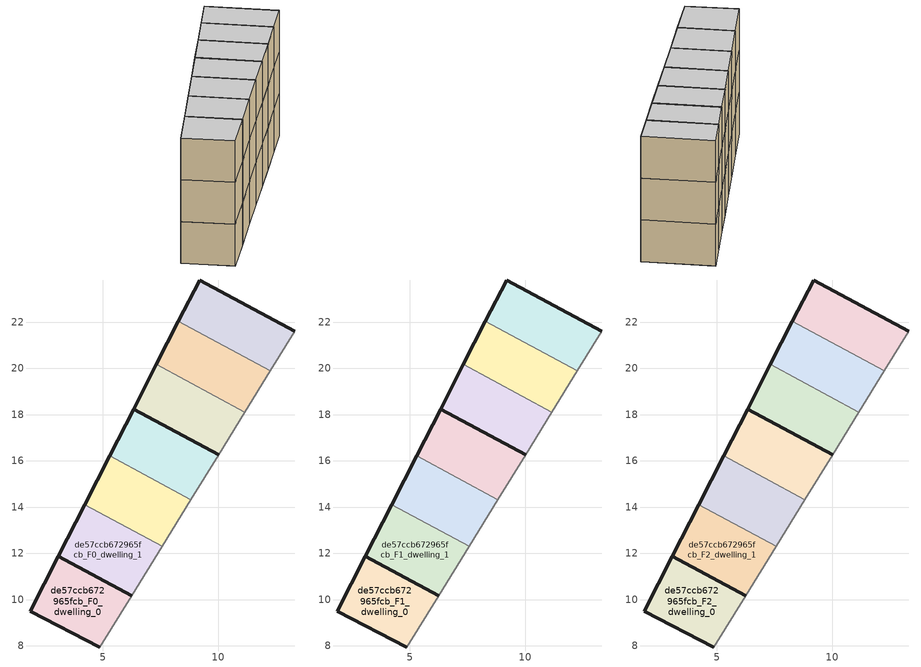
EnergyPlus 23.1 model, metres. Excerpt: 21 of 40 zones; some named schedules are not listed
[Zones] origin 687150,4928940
de57ccb672965fcb_F0_dwelling_0
 floor ground (EU_floor_Construction): 4.88,7.95 6.25,10.17 3.08,11.88 1.85,9.5 z0
 wall outside (EU_wall_Construction): 4.88,7.95 1.85,9.5 3.08,11.88 6.25,10.17 z0:3
 wall adiabatic (EU_wall_Construction): 6.25,10.17 4.88,7.95 z0:3
de57ccb672965fcb_F0_dwelling_1
 floor ground (EU_floor_Construction): 6.25,10.17 7.56,12.3 4.21,14.11 3.08,11.88 z0
 wall outside (EU_wall_Construction): 6.25,10.17 3.08,11.88 4.21,14.11 z0:3
 wall adiabatic (EU_wall_Construction): 7.56,12.3 6.25,10.17 z0:3
 wall to de57ccb672965fcb_F0_dwelling_2 (EU_wall_Construction): 4.21,14.11 7.56,12.3 z0:3
de57ccb672965fcb_F0_dwelling_2
 floor ground (EU_floor_Construction): 7.56,12.3 8.81,14.33 5.3,16.22 4.21,14.11 z0
 wall outside (EU_wall_Construction): 4.21,14.11 5.3,16.22 z0:3
 wall adiabatic (EU_wall_Construction): 8.81,14.33 7.56,12.3 z0:3
 wall to de57ccb672965fcb_F0_dwelling_3 (EU_wall_Construction): 5.3,16.22 8.81,14.33 z0:3
de57ccb672965fcb_F0_dwelling_3
 floor ground (EU_floor_Construction): 8.81,14.33 10.01,16.26 6.33,18.24 5.3,16.22 z0
 wall outside (EU_wall_Construction): 5.3,16.22 6.33,18.24 10,16.26 z0:3
 wall adiabatic (EU_wall_Construction): 10.01,16.26 8.81,14.33 z0:3
de57ccb672965fcb_F0_dwelling_4
 floor ground (EU_floor_Construction): 10.01,16.26 11.15,18.11 7.32,20.17 6.33,18.24 z0
 wall outside (EU_wall_Construction): 10,16.26 6.33,18.24 7.32,20.17 z0:3
 wall adiabatic (EU_wall_Construction): 11.15,18.11 10.01,16.26 z0:3
 wall to de57ccb672965fcb_F0_dwelling_5 (EU_wall_Construction): 7.32,20.17 11.15,18.11 z0:3
de57ccb672965fcb_F0_dwelling_5
 floor ground (EU_floor_Construction): 11.15,18.11 12.25,19.89 8.27,22.04 7.32,20.17 z0
 wall outside (EU_wall_Construction): 7.32,20.17 8.27,22.04 z0:3
 wall adiabatic (EU_wall_Construction): 12.25,19.89 11.15,18.11 z0:3
 wall to de57ccb672965fcb_F0_dwelling_6 (EU_wall_Construction): 8.27,22.04 12.25,19.89 z0:3
de57ccb672965fcb_F0_dwelling_6
 floor ground (EU_floor_Construction): 12.25,19.89 13.31,21.61 9.19,23.83 8.27,22.04 z0
 wall outside (EU_wall_Construction): 8.27,22.04 9.19,23.83 13.31,21.61 z0:3
 wall adiabatic (EU_wall_Construction): 13.31,21.61 12.25,19.89 z0:3
de57ccb672965fcb_F1_dwelling_0
 floor to de57ccb672965fcb_F0_dwelling_0 (EU_floor_Construction): 4.88,7.95 6.25,10.17 3.08,11.88 1.85,9.5 z3
 wall outside (EU_wall_Construction): 4.88,7.95 1.85,9.5 3.08,11.88 6.25,10.17 z3:6
 wall adiabatic (EU_wall_Construction): 6.25,10.17 4.88,7.95 z3:6
de57ccb672965fcb_F1_dwelling_1
 floor to de57ccb672965fcb_F0_dwelling_1 (EU_floor_Construction): 6.25,10.17 7.56,12.3 4.21,14.11 3.08,11.88 z3
 wall outside (EU_wall_Construction): 6.25,10.17 3.08,11.88 4.21,14.11 z3:6
 wall adiabatic (EU_wall_Construction): 7.56,12.3 6.25,10.17 z3:6
 wall to de57ccb672965fcb_F1_dwelling_2 (EU_wall_Construction): 4.21,14.11 7.56,12.3 z3:6
de57ccb672965fcb_F1_dwelling_2
 floor to de57ccb672965fcb_F0_dwelling_2 (EU_floor_Construction): 7.56,12.3 8.81,14.33 5.3,16.22 4.21,14.11 z3
 wall outside (EU_wall_Construction): 4.21,14.11 5.3,16.22 z3:6
 wall adiabatic (EU_wall_Construction): 8.81,14.33 7.56,12.3 z3:6
 wall to de57ccb672965fcb_F1_dwelling_3 (EU_wall_Construction): 5.3,16.22 8.81,14.33 z3:6
de57ccb672965fcb_F1_dwelling_3
 floor to de57ccb672965fcb_F0_dwelling_3 (EU_floor_Construction): 8.81,14.33 10,16.26 6.33,18.24 5.3,16.22 z3
 wall outside (EU_wall_Construction): 5.3,16.22 6.33,18.24 10,16.26 z3:6
 wall adiabatic (EU_wall_Construction): 10.01,16.26 8.81,14.33 z3:6
de57ccb672965fcb_F1_dwelling_4
 floor to de57ccb672965fcb_F0_dwelling_4 (EU_floor_Construction): 10,16.26 11.15,18.11 7.32,20.17 6.33,18.24 z3
 wall outside (EU_wall_Construction): 10,16.26 6.33,18.24 7.32,20.17 z3:6
 wall adiabatic (EU_wall_Construction): 11.15,18.11 10.01,16.26 z3:6
 wall to de57ccb672965fcb_F1_dwelling_5 (EU_wall_Construction): 7.32,20.17 11.15,18.11 z3:6
de57ccb672965fcb_F1_dwelling_5
 floor to de57ccb672965fcb_F0_dwelling_5 (EU_floor_Construction): 11.15,18.11 12.25,19.89 8.27,22.04 7.32,20.17 z3
 wall outside (EU_wall_Construction): 7.32,20.17 8.27,22.04 z3:6
 wall adiabatic (EU_wall_Construction): 12.25,19.89 11.15,18.11 z3:6
 wall to de57ccb672965fcb_F1_dwelling_6 (EU_wall_Construction): 8.27,22.04 12.25,19.89 z3:6
de57ccb672965fcb_F1_dwelling_6
 floor to de57ccb672965fcb_F0_dwelling_6 (EU_floor_Construction): 12.25,19.89 13.3,21.61 9.19,23.83 8.27,22.04 z3
 wall outside (EU_wall_Construction): 8.27,22.04 9.19,23.83 13.31,21.61 z3:6
 wall adiabatic (EU_wall_Construction): 13.31,21.61 12.25,19.89 z3:6
de57ccb672965fcb_F2_dwelling_0
 floor to de57ccb672965fcb_F1_dwelling_0 (EU_floor_Construction): 4.88,7.95 6.25,10.17 3.08,11.88 1.85,9.5 z6
 wall outside (EU_wall_Construction): 4.88,7.95 1.85,9.5 3.08,11.88 6.25,10.17 z6:9
 wall adiabatic (EU_wall_Construction): 6.25,10.17 4.88,7.95 z6:9
 ceiling to de57ccb672965fcb_F3_dwelling_0 (EU_floor_Construction): 6.25,10.17 4.88,7.95 1.85,9.5 3.08,11.88 z9
de57ccb672965fcb_F2_dwelling_1
 floor to de57ccb672965fcb_F1_dwelling_1 (EU_floor_Construction): 6.25,10.17 7.56,12.3 4.21,14.11 3.08,11.88 z6
 wall outside (EU_wall_Construction): 6.25,10.17 3.08,11.88 4.21,14.11 z6:9
 wall adiabatic (EU_wall_Construction): 7.56,12.3 6.25,10.17 z6:9
 wall to de57ccb672965fcb_F2_dwelling_2 (EU_wall_Construction): 4.21,14.11 7.56,12.3 z6:9
 ceiling to de57ccb672965fcb_F3_dwelling_1 (EU_floor_Construction): 7.56,12.3 6.25,10.17 3.08,11.88 4.21,14.11 z9
de57ccb672965fcb_F2_dwelling_2
 floor to de57ccb672965fcb_F1_dwelling_2 (EU_floor_Construction): 7.56,12.3 8.81,14.33 5.3,16.22 4.21,14.11 z6
 wall outside (EU_wall_Construction): 4.21,14.11 5.3,16.22 z6:9
 wall adiabatic (EU_wall_Construction): 8.81,14.33 7.56,12.3 z6:9
 wall to de57ccb672965fcb_F2_dwelling_3 (EU_wall_Construction): 5.3,16.22 8.81,14.33 z6:9
 ceiling to de57ccb672965fcb_F3_dwelling_2 (EU_floor_Construction): 8.81,14.33 7.56,12.3 4.21,14.11 5.3,16.22 z9
de57ccb672965fcb_F2_dwelling_3
 floor to de57ccb672965fcb_F1_dwelling_3 (EU_floor_Construction): 8.81,14.33 10,16.26 6.33,18.24 5.3,16.22 z6
 wall outside (EU_wall_Construction): 5.3,16.22 6.33,18.24 10,16.26 z6:9
 wall adiabatic (EU_wall_Construction): 10.01,16.26 8.81,14.33 z6:9
 ceiling to de57ccb672965fcb_F3_dwelling_3 (EU_floor_Construction): 10,16.26 8.81,14.33 5.3,16.22 6.33,18.24 z9
de57ccb672965fcb_F2_dwelling_4
 floor to de57ccb672965fcb_F1_dwelling_4 (EU_floor_Construction): 10,16.26 11.15,18.11 7.32,20.17 6.33,18.24 z6
 wall outside (EU_wall_Construction): 10,16.26 6.33,18.24 7.32,20.17 z6:9
 wall adiabatic (EU_wall_Construction): 11.15,18.11 10.01,16.26 z6:9
 wall to de57ccb672965fcb_F2_dwelling_5 (EU_wall_Construction): 7.32,20.17 11.15,18.11 z6:9
 ceiling to de57ccb672965fcb_F3_dwelling_4 (EU_floor_Construction): 11.15,18.11 10,16.26 6.33,18.24 7.32,20.17 z9
de57ccb672965fcb_F2_dwelling_5
 floor to de57ccb672965fcb_F1_dwelling_5 (EU_floor_Construction): 11.15,18.11 12.25,19.89 8.27,22.04 7.32,20.17 z6
 wall outside (EU_wall_Construction): 7.32,20.17 8.27,22.04 z6:9
 wall adiabatic (EU_wall_Construction): 12.25,19.89 11.15,18.11 z6:9
 wall to de57ccb672965fcb_F2_dwelling_6 (EU_wall_Construction): 8.27,22.04 12.25,19.89 z6:9
 ceiling to de57ccb672965fcb_F3_dwelling_5 (EU_floor_Construction): 12.25,19.89 11.15,18.11 7.32,20.17 8.27,22.04 z9
de57ccb672965fcb_F2_dwelling_6
 floor to de57ccb672965fcb_F1_dwelling_6 (EU_floor_Construction): 12.25,19.89 13.3,21.61 9.19,23.83 8.27,22.04 z6
 wall outside (EU_wall_Construction): 8.27,22.04 9.19,23.83 13.31,21.61 z6:9
 wall adiabatic (EU_wall_Construction): 13.31,21.61 12.25,19.89 z6:9
 ceiling to de57ccb672965fcb_F3_dwelling_6 (EU_floor_Construction): 13.3,21.61 12.25,19.89 8.27,22.04 9.19,23.83 z9
[Building]
EU S2 Campaign: North Axis=0; Terrain=City; Solar Distribution=FullExterior
[Site:Location]
Bologna: Latitude=44.5; Longitude=11.25; Time Zone=1; Elevation=37
[SizingPeriod:WeatherFileDays]
AnnualSizingPeriod: Begin Month=1; Begin Day of Month=1; End Month=12; End Day of Month=31; Day of Week for Start Day=Monday; Use Weather File Daylight Saving Period=No; Use Weather File Rain and Snow Indicators=No
[MATERIAL]
EU_InternalMass_Material: Roughness=MediumRough; Thickness=0.1; Conductivity=1; Density=1800; Specific Heat=900; Thermal Absorptance=0.9; Solar Absorptance=0.7; Visible Absorptance=0.7
[MATERIAL:NOMASS] Roughness=MediumRough; Thermal Absorptance=0.9; Solar Absorptance=0.7; Visible Absorptance=0.7
Name | Thermal Resistance
EU_wall_NoMass | 0.890213
EU_floor_NoMass | 0.79516
[CONSTRUCTION]
EU_wall_Construction: EU_wall_NoMass
EU_floor_Construction: EU_floor_NoMass
EU_InternalMass_Construction: EU_InternalMass_Material
[ZONE] Type=1; Multiplier=1; Ceiling Height=autocalculate; Floor Area=autocalculate; Part of Total Floor Area=Yes
Name | Volume
de57ccb672965fcb_F0_dwelling_0 | 27.7734
de57ccb672965fcb_F1_dwelling_0; de57ccb672965fcb_F2_dwelling_0; de57ccb672965fcb_F0_dwelling_3; de57ccb672965fcb_F0_dwelling_6 | 27.7727
de57ccb672965fcb_F0_dwelling_1 | 27.7815
de57ccb672965fcb_F1_dwelling_1; de57ccb672965fcb_F2_dwelling_1 | 27.783
de57ccb672965fcb_F0_dwelling_2 | 27.7808
de57ccb672965fcb_F1_dwelling_2; de57ccb672965fcb_F2_dwelling_2 | 27.78
de57ccb672965fcb_F1_dwelling_3; de57ccb672965fcb_F2_dwelling_3; de57ccb672965fcb_F1_dwelling_6; de57ccb672965fcb_F2_dwelling_6 | 27.7742
de57ccb672965fcb_F0_dwelling_4; de57ccb672965fcb_F1_dwelling_4; de57ccb672965fcb_F2_dwelling_4 | 27.7771
de57ccb672965fcb_F0_dwelling_5 | 27.7859
de57ccb672965fcb_F1_dwelling_5; de57ccb672965fcb_F2_dwelling_5 | 27.7844
[INTERNALMASS] Construction=EU_InternalMass_Construction
Name | Zone or ZoneList | Surface Area
de57ccb672965fcb_F0_dwelling_0_EU_InternalMass | de57ccb672965fcb_F0_dwelling_0 | 9.25765
de57ccb672965fcb_F0_dwelling_1_EU_InternalMass | de57ccb672965fcb_F0_dwelling_1 | 9.26075
de57ccb672965fcb_F0_dwelling_2_EU_InternalMass | de57ccb672965fcb_F0_dwelling_2 | 9.26009
de57ccb672965fcb_F0_dwelling_3_EU_InternalMass | de57ccb672965fcb_F0_dwelling_3 | 9.25789
de57ccb672965fcb_F0_dwelling_4_EU_InternalMass | de57ccb672965fcb_F0_dwelling_4 | 9.25909
de57ccb672965fcb_F0_dwelling_5_EU_InternalMass | de57ccb672965fcb_F0_dwelling_5 | 9.26174
de57ccb672965fcb_F0_dwelling_6_EU_InternalMass | de57ccb672965fcb_F0_dwelling_6 | 9.25776
de57ccb672965fcb_F1_dwelling_0_EU_InternalMass | de57ccb672965fcb_F1_dwelling_0 | 9.25765
de57ccb672965fcb_F1_dwelling_1_EU_InternalMass | de57ccb672965fcb_F1_dwelling_1 | 9.26075
de57ccb672965fcb_F1_dwelling_2_EU_InternalMass | de57ccb672965fcb_F1_dwelling_2 | 9.26009
de57ccb672965fcb_F1_dwelling_3_EU_InternalMass | de57ccb672965fcb_F1_dwelling_3 | 9.25789
de57ccb672965fcb_F1_dwelling_4_EU_InternalMass | de57ccb672965fcb_F1_dwelling_4 | 9.25909
de57ccb672965fcb_F1_dwelling_5_EU_InternalMass | de57ccb672965fcb_F1_dwelling_5 | 9.26174
de57ccb672965fcb_F1_dwelling_6_EU_InternalMass | de57ccb672965fcb_F1_dwelling_6 | 9.25776
de57ccb672965fcb_F2_dwelling_0_EU_InternalMass | de57ccb672965fcb_F2_dwelling_0 | 9.25765
de57ccb672965fcb_F2_dwelling_1_EU_InternalMass | de57ccb672965fcb_F2_dwelling_1 | 9.26075
de57ccb672965fcb_F2_dwelling_2_EU_InternalMass | de57ccb672965fcb_F2_dwelling_2 | 9.26009
de57ccb672965fcb_F2_dwelling_3_EU_InternalMass | de57ccb672965fcb_F2_dwelling_3 | 9.25789
de57ccb672965fcb_F2_dwelling_4_EU_InternalMass | de57ccb672965fcb_F2_dwelling_4 | 9.25909
de57ccb672965fcb_F2_dwelling_5_EU_InternalMass | de57ccb672965fcb_F2_dwelling_5 | 9.26174
de57ccb672965fcb_F2_dwelling_6_EU_InternalMass | de57ccb672965fcb_F2_dwelling_6 | 9.25776
[OTHEREQUIPMENT] Fuel Type=Electricity; Design Level Calculation Method=Watts/Area; Power per Zone Floor Area=1; Fraction Latent=0; Fraction Radiant=0; Fraction Lost=0; Carbon Dioxide Generation Rate=0; EndUse Subcategory=EU_Step8_InternalGains
Name | Zone or ZoneList or Space or SpaceList | Schedule
EU_Step8_InternalGain_de57ccb672965fcb_F0_dwelling_0_f000 | de57ccb672965fcb_F0_dwelling_0 | EU_Step8_GainSchedule_de57ccb672965fcb_F0_dwelling_0_f000
EU_Step8_InternalGain_de57ccb672965fcb_F0_dwelling_1_f000 | de57ccb672965fcb_F0_dwelling_1 | EU_Step8_GainSchedule_de57ccb672965fcb_F0_dwelling_1_f000
EU_Step8_InternalGain_de57ccb672965fcb_F0_dwelling_2_f000 | de57ccb672965fcb_F0_dwelling_2 | EU_Step8_GainSchedule_de57ccb672965fcb_F0_dwelling_2_f000
EU_Step8_InternalGain_de57ccb672965fcb_F0_dwelling_3_f000 | de57ccb672965fcb_F0_dwelling_3 | EU_Step8_GainSchedule_de57ccb672965fcb_F0_dwelling_3_f000
EU_Step8_InternalGain_de57ccb672965fcb_F0_dwelling_4_f000 | de57ccb672965fcb_F0_dwelling_4 | EU_Step8_GainSchedule_de57ccb672965fcb_F0_dwelling_4_f000
EU_Step8_InternalGain_de57ccb672965fcb_F0_dwelling_5_f000 | de57ccb672965fcb_F0_dwelling_5 | EU_Step8_GainSchedule_de57ccb672965fcb_F0_dwelling_5_f000
EU_Step8_InternalGain_de57ccb672965fcb_F0_dwelling_6_f000 | de57ccb672965fcb_F0_dwelling_6 | EU_Step8_GainSchedule_de57ccb672965fcb_F0_dwelling_6_f000
EU_Step8_InternalGain_de57ccb672965fcb_F1_dwelling_0_f000 | de57ccb672965fcb_F1_dwelling_0 | EU_Step8_GainSchedule_de57ccb672965fcb_F1_dwelling_0_f000
EU_Step8_InternalGain_de57ccb672965fcb_F1_dwelling_1_f000 | de57ccb672965fcb_F1_dwelling_1 | EU_Step8_GainSchedule_de57ccb672965fcb_F1_dwelling_1_f000
EU_Step8_InternalGain_de57ccb672965fcb_F1_dwelling_2_f000 | de57ccb672965fcb_F1_dwelling_2 | EU_Step8_GainSchedule_de57ccb672965fcb_F1_dwelling_2_f000
EU_Step8_InternalGain_de57ccb672965fcb_F1_dwelling_3_f000 | de57ccb672965fcb_F1_dwelling_3 | EU_Step8_GainSchedule_de57ccb672965fcb_F1_dwelling_3_f000
EU_Step8_InternalGain_de57ccb672965fcb_F1_dwelling_4_f000 | de57ccb672965fcb_F1_dwelling_4 | EU_Step8_GainSchedule_de57ccb672965fcb_F1_dwelling_4_f000
EU_Step8_InternalGain_de57ccb672965fcb_F1_dwelling_5_f000 | de57ccb672965fcb_F1_dwelling_5 | EU_Step8_GainSchedule_de57ccb672965fcb_F1_dwelling_5_f000
EU_Step8_InternalGain_de57ccb672965fcb_F1_dwelling_6_f000 | de57ccb672965fcb_F1_dwelling_6 | EU_Step8_GainSchedule_de57ccb672965fcb_F1_dwelling_6_f000
EU_Step8_InternalGain_de57ccb672965fcb_F2_dwelling_0_f000 | de57ccb672965fcb_F2_dwelling_0 | EU_Step8_GainSchedule_de57ccb672965fcb_F2_dwelling_0_f000
EU_Step8_InternalGain_de57ccb672965fcb_F2_dwelling_1_f000 | de57ccb672965fcb_F2_dwelling_1 | EU_Step8_GainSchedule_de57ccb672965fcb_F2_dwelling_1_f000
EU_Step8_InternalGain_de57ccb672965fcb_F2_dwelling_2_f000 | de57ccb672965fcb_F2_dwelling_2 | EU_Step8_GainSchedule_de57ccb672965fcb_F2_dwelling_2_f000
EU_Step8_InternalGain_de57ccb672965fcb_F2_dwelling_3_f000 | de57ccb672965fcb_F2_dwelling_3 | EU_Step8_GainSchedule_de57ccb672965fcb_F2_dwelling_3_f000
EU_Step8_InternalGain_de57ccb672965fcb_F2_dwelling_4_f000 | de57ccb672965fcb_F2_dwelling_4 | EU_Step8_GainSchedule_de57ccb672965fcb_F2_dwelling_4_f000
EU_Step8_InternalGain_de57ccb672965fcb_F2_dwelling_5_f000 | de57ccb672965fcb_F2_dwelling_5 | EU_Step8_GainSchedule_de57ccb672965fcb_F2_dwelling_5_f000
EU_Step8_InternalGain_de57ccb672965fcb_F2_dwelling_6_f000 | de57ccb672965fcb_F2_dwelling_6 | EU_Step8_GainSchedule_de57ccb672965fcb_F2_dwelling_6_f000
[ZONEVENTILATION:DESIGNFLOWRATE] Schedule=EU_AlwaysOn; Design Flow Rate Calculation Method=AirChanges/Hour; Air Changes per Hour=0.718634; Ventilation Type=Natural; Fan Pressure Rise=0; Fan Total Efficiency=1; Constant Term Coefficient=1; Temperature Term Coefficient=0; Velocity Term Coefficient=0; Velocity Squared Term Coefficient=0; Minimum Indoor Temperature=-100; Maximum Indoor Temperature=100; Delta Temperature=-100; Minimum Outdoor Temperature=-100; Maximum Outdoor Temperature=100; Maximum Wind Speed=40
Name | Zone or ZoneList or Space or SpaceList
EU_ConstantAir_de57ccb672965fcb_F0_dwelling_0 | de57ccb672965fcb_F0_dwelling_0
EU_ConstantAir_de57ccb672965fcb_F0_dwelling_1 | de57ccb672965fcb_F0_dwelling_1
EU_ConstantAir_de57ccb672965fcb_F0_dwelling_2 | de57ccb672965fcb_F0_dwelling_2
EU_ConstantAir_de57ccb672965fcb_F0_dwelling_3 | de57ccb672965fcb_F0_dwelling_3
EU_ConstantAir_de57ccb672965fcb_F0_dwelling_4 | de57ccb672965fcb_F0_dwelling_4
EU_ConstantAir_de57ccb672965fcb_F0_dwelling_5 | de57ccb672965fcb_F0_dwelling_5
EU_ConstantAir_de57ccb672965fcb_F0_dwelling_6 | de57ccb672965fcb_F0_dwelling_6
EU_ConstantAir_de57ccb672965fcb_F1_dwelling_0 | de57ccb672965fcb_F1_dwelling_0
EU_ConstantAir_de57ccb672965fcb_F1_dwelling_1 | de57ccb672965fcb_F1_dwelling_1
EU_ConstantAir_de57ccb672965fcb_F1_dwelling_2 | de57ccb672965fcb_F1_dwelling_2
EU_ConstantAir_de57ccb672965fcb_F1_dwelling_3 | de57ccb672965fcb_F1_dwelling_3
EU_ConstantAir_de57ccb672965fcb_F1_dwelling_4 | de57ccb672965fcb_F1_dwelling_4
EU_ConstantAir_de57ccb672965fcb_F1_dwelling_5 | de57ccb672965fcb_F1_dwelling_5
EU_ConstantAir_de57ccb672965fcb_F1_dwelling_6 | de57ccb672965fcb_F1_dwelling_6
EU_ConstantAir_de57ccb672965fcb_F2_dwelling_0 | de57ccb672965fcb_F2_dwelling_0
EU_ConstantAir_de57ccb672965fcb_F2_dwelling_1 | de57ccb672965fcb_F2_dwelling_1
EU_ConstantAir_de57ccb672965fcb_F2_dwelling_2 | de57ccb672965fcb_F2_dwelling_2
EU_ConstantAir_de57ccb672965fcb_F2_dwelling_3 | de57ccb672965fcb_F2_dwelling_3
EU_ConstantAir_de57ccb672965fcb_F2_dwelling_4 | de57ccb672965fcb_F2_dwelling_4
EU_ConstantAir_de57ccb672965fcb_F2_dwelling_5 | de57ccb672965fcb_F2_dwelling_5
EU_ConstantAir_de57ccb672965fcb_F2_dwelling_6 | de57ccb672965fcb_F2_dwelling_6
[HVACTEMPLATE:THERMOSTAT] Constant Heating Setpoint=20; Constant Cooling Setpoint=50
EU_HeatOnly_de57ccb672965fcb_F0_dwelling_0; EU_HeatOnly_de57ccb672965fcb_F0_dwelling_1; EU_HeatOnly_de57ccb672965fcb_F0_dwelling_2; EU_HeatOnly_de57ccb672965fcb_F0_dwelling_3; EU_HeatOnly_de57ccb672965fcb_F0_dwelling_4; EU_HeatOnly_de57ccb672965fcb_F0_dwelling_5; EU_HeatOnly_de57ccb672965fcb_F0_dwelling_6; EU_HeatOnly_de57ccb672965fcb_F1_dwelling_0; EU_HeatOnly_de57ccb672965fcb_F1_dwelling_1; EU_HeatOnly_de57ccb672965fcb_F1_dwelling_2; EU_HeatOnly_de57ccb672965fcb_F1_dwelling_3; EU_HeatOnly_de57ccb672965fcb_F1_dwelling_4; EU_HeatOnly_de57ccb672965fcb_F1_dwelling_5; EU_HeatOnly_de57ccb672965fcb_F1_dwelling_6; EU_HeatOnly_de57ccb672965fcb_F2_dwelling_0; EU_HeatOnly_de57ccb672965fcb_F2_dwelling_1; EU_HeatOnly_de57ccb672965fcb_F2_dwelling_2; EU_HeatOnly_de57ccb672965fcb_F2_dwelling_3; EU_HeatOnly_de57ccb672965fcb_F2_dwelling_4; EU_HeatOnly_de57ccb672965fcb_F2_dwelling_5; EU_HeatOnly_de57ccb672965fcb_F2_dwelling_6; EU_HeatOnly_de57ccb672965fcb_F3_dwelling_0; EU_HeatOnly_de57ccb672965fcb_F3_dwelling_1; EU_HeatOnly_de57ccb672965fcb_F3_dwelling_2; EU_HeatOnly_de57ccb672965fcb_F3_dwelling_3; EU_HeatOnly_de57ccb672965fcb_F3_dwelling_4; EU_HeatOnly_de57ccb672965fcb_F3_dwelling_5; EU_HeatOnly_de57ccb672965fcb_F3_dwelling_6; EU_HeatOnly_de57ccb672965fcb_F4_dwelling_0; EU_HeatOnly_de57ccb672965fcb_F4_dwelling_1; EU_HeatOnly_de57ccb672965fcb_F4_dwelling_2; EU_HeatOnly_de57ccb672965fcb_F4_dwelling_3; EU_HeatOnly_de57ccb672965fcb_F4_dwelling_4; EU_HeatOnly_de57ccb672965fcb_F4_dwelling_5; EU_HeatOnly_de57ccb672965fcb_F5_dwelling_0; EU_HeatOnly_de57ccb672965fcb_F5_dwelling_1; EU_HeatOnly_de57ccb672965fcb_F5_dwelling_2; EU_HeatOnly_de57ccb672965fcb_F5_dwelling_3; EU_HeatOnly_de57ccb672965fcb_F5_dwelling_4; EU_HeatOnly_de57ccb672965fcb_F5_dwelling_5
[HVACTEMPLATE:ZONE:IDEALLOADSAIRSYSTEM] System Availability Schedule=EU_AlwaysOn; Maximum Heating Supply Air Temperature=50; Minimum Cooling Supply Air Temperature=13; Maximum Heating Supply Air Humidity Ratio=0.0156; Minimum Cooling Supply Air Humidity Ratio=0.0077; Heating Limit=NoLimit; Cooling Limit=NoLimit; Heating Availability Schedule=EU_AlwaysOn; Cooling Availability Schedule=EU_CoolingOff; Dehumidification Control Type=ConstantSensibleHeatRatio; Cooling Sensible Heat Ratio=0.7; Dehumidification Setpoint=60; Humidification Control Type=None; Humidification Setpoint=30; Outdoor Air Method=None; Outdoor Air Flow Rate per Person=0.00944; Outdoor Air Flow Rate per Zone Floor Area=0; Outdoor Air Flow Rate per Zone=0; Demand Controlled Ventilation Type=None; Outdoor Air Economizer Type=NoEconomizer; Heat Recovery Type=None; Sensible Heat Recovery Effectiveness=0.7; Latent Heat Recovery Effectiveness=0.65
Name | Template Thermostat
de57ccb672965fcb_F0_dwelling_0 | EU_HeatOnly_de57ccb672965fcb_F0_dwelling_0
de57ccb672965fcb_F0_dwelling_1 | EU_HeatOnly_de57ccb672965fcb_F0_dwelling_1
de57ccb672965fcb_F0_dwelling_2 | EU_HeatOnly_de57ccb672965fcb_F0_dwelling_2
